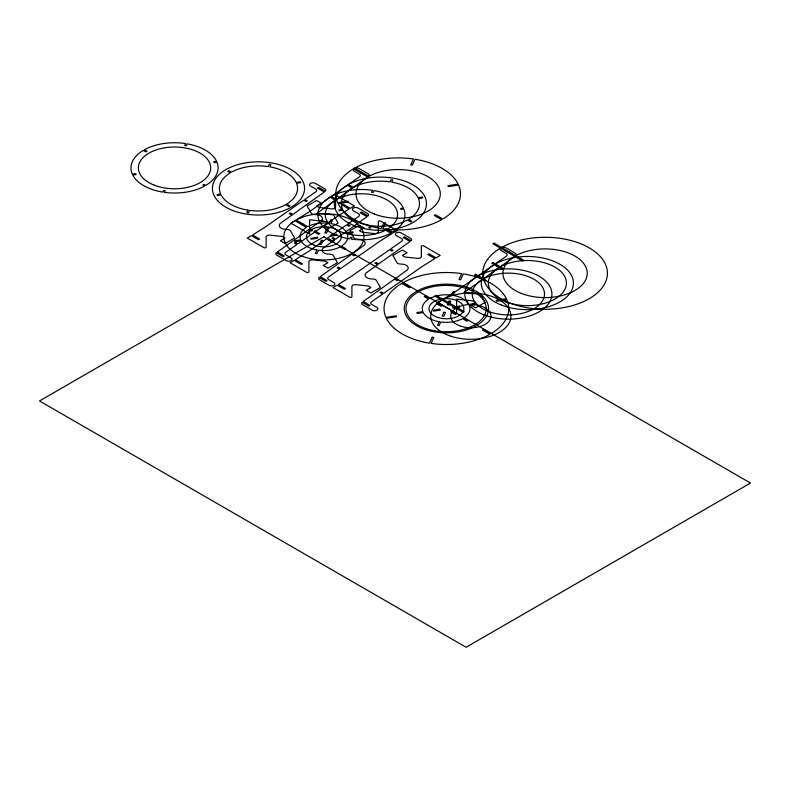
<?xml version="1.0" encoding="UTF-8"?>
<svg xmlns="http://www.w3.org/2000/svg" width="790" height="790" viewBox="0 0 790 790"><rect width="100%" height="100%" fill="white"/><g stroke="black" fill="none" stroke-linecap="round" stroke-linejoin="round"><path stroke-width="1.19" d="M360.931 173.099L362.116 172.417M349.674 186.647L350.859 185.966M332.748 198.675L333.933 197.984M302.007 224.804L303.192 224.123M507.871 252.464L509.056 251.783M496.614 266.013L497.799 265.331M479.688 278.031L480.873 277.349M448.947 304.17L450.132 303.488M163.57 190.489L162.819 192.108A43.559 25.152 0 0 1 132.779 175.064L136.117 174.55L135.683 173.612L132.335 174.126A43.559 25.152 0 0 1 143.237 150.396L145.874 151.917L147.058 151.226L144.432 149.715A43.559 25.152 0 0 1 185.591 143.563L184.702 145.478L186.322 145.725L187.2 143.829A43.559 25.152 0 0 1 216.539 161.239L213.774 161.674L214.208 162.602L216.954 162.177A43.559 25.152 0 0 1 205.854 185.364L204.018 184.307L202.833 184.988L204.669 186.045A43.559 25.152 0 0 1 164.439 192.355L165.189 190.745L163.57 190.489M248.011 210.16L246.885 212.569L248.504 212.826L249.63 210.397A39.066 22.555 0 0 0 285.526 204.709L288.785 206.585L289.969 205.904L286.711 204.027A39.066 22.555 0 0 0 296.536 183.3L300.753 182.648L300.319 181.71L296.122 182.362A39.066 22.555 0 0 0 269.834 166.848L270.832 164.695L269.212 164.439L268.215 166.581A39.066 22.555 0 0 0 231.46 172.141L228.932 170.68L227.747 171.361L230.275 172.822A39.066 22.555 0 0 0 220.647 194.044L216.964 194.617L217.398 195.555L221.101 194.982A39.066 22.555 0 0 0 248.011 210.16M316.909 249.956L315.299 253.432L316.918 253.679L318.528 250.203A23.888 13.795 0 0 0 340.194 246.845L344.608 249.403L345.793 248.712L341.379 246.164A23.888 13.795 0 0 0 347.175 233.662L353.209 232.724L352.775 231.796L346.741 232.724A23.888 13.795 0 0 0 330.892 223.57L332.501 220.084L330.882 219.837L329.272 223.323A23.888 13.795 0 0 0 307.606 226.671L296.122 220.045L308.949 211.987A214.653 123.931 0 0 0 315.24 207.582L347.274 185.265L352.202 188.109A39.066 22.555 0 0 0 342.574 209.33L338.88 209.903L339.315 210.841L343.018 210.268A39.066 22.555 0 0 0 369.927 225.446L368.812 227.866L370.431 228.113L371.557 225.683A39.066 22.555 0 0 0 407.452 219.995L410.701 221.881L411.886 221.19L408.637 219.314A39.066 22.555 0 0 0 418.453 198.586L422.68 197.935L422.245 197.006L418.038 197.648A39.066 22.555 0 0 0 391.751 182.135L392.749 179.982L391.129 179.735L390.142 181.868A39.066 22.555 0 0 0 353.387 187.428L348.351 184.514L359.44 176.792A3.348 1.935 0 0 0 359.292 174.146L354.108 171.154A3.348 1.935 0 0 1 354.108 168.418A3.348 1.935 0 0 1 358.848 168.418L368.377 173.919A3.348 1.935 0 0 1 368.851 176.308L354.651 168.112A62.341 35.994 0 0 1 413.466 159.007L410.731 164.893L412.35 165.15L415.076 159.264A62.341 35.994 0 0 1 458.131 184.119L447.94 185.699L448.374 186.628L458.565 185.048A62.341 35.994 0 0 1 442.805 219.008L435.349 214.702L434.164 215.384L441.62 219.689A62.341 35.994 0 0 1 382.814 228.784L385.54 222.899L383.93 222.652L381.195 228.537A62.341 35.994 0 0 1 338.14 203.682L348.341 202.102L347.906 201.174L337.705 202.744A62.341 35.994 0 0 1 353.466 168.793L367.814 177.078A49.859 28.786 0 0 1 366.244 178.165L336.461 199.445L331.306 196.473A43.559 25.152 0 0 1 372.465 190.321L371.577 192.237L373.196 192.483L374.075 190.588A43.559 25.152 0 0 1 403.413 207.997L400.649 208.432L401.083 209.36L403.828 208.935A43.559 25.152 0 0 1 392.729 232.122L390.892 231.065L389.707 231.747L391.544 232.803A43.559 25.152 0 0 1 351.313 239.113L352.063 237.504L350.444 237.247L349.694 238.866A43.559 25.152 0 0 1 319.654 221.822L322.991 221.309L322.557 220.37L319.209 220.884A43.559 25.152 0 0 1 330.111 197.154L335.404 200.206L316.879 213.448L333.449 214.801L338.12 223.076L328.64 228.547L323.9 225.812L328.64 223.076L326.013 221.556L309.621 219.758L309.66 234.008L290.799 223.126L294.947 220.736L306.421 227.352A23.888 13.795 0 0 0 300.615 239.864L294.591 240.792L295.026 241.73L301.049 240.792A23.888 13.795 0 0 0 316.909 249.956M321.362 240.367L319.624 244.11L321.244 244.357L322.982 240.624L321.362 240.367M326.556 229.159L324.818 232.902L326.438 233.149L328.176 229.406L326.556 229.159M439.161 321.737L437.551 325.223L439.171 325.47L440.781 321.994A23.888 13.795 0 0 0 462.446 318.637L466.86 321.184L468.045 320.503L463.631 317.955A23.888 13.795 0 0 0 469.428 305.454L475.462 304.515L475.027 303.577L468.993 304.515A23.888 13.795 0 0 0 453.144 295.361L454.754 291.875L453.144 291.629L451.525 295.114A23.888 13.795 0 0 0 429.869 298.462L425.445 295.914L424.26 296.596L428.684 299.143A23.888 13.795 0 0 0 422.877 311.655L416.844 312.583L417.278 313.521L423.312 312.583A23.888 13.795 0 0 0 439.161 321.737M432.189 337.271L429.454 343.156A62.341 35.994 0 0 1 386.399 318.301L396.6 316.721L396.165 315.793L385.964 317.363A62.341 35.994 0 0 1 401.725 283.413L409.19 287.718L410.375 287.037L402.91 282.731A62.341 35.994 0 0 1 461.725 273.626L458.99 279.512L460.61 279.769L463.345 273.883A62.341 35.994 0 0 1 506.39 298.738L496.199 300.309L496.634 301.247L506.825 299.667A62.341 35.994 0 0 1 491.064 333.627L483.608 329.312L482.423 330.003L489.879 334.308A62.341 35.994 0 0 1 431.073 343.403L433.809 337.518L432.189 337.271M443.901 312.287L442.163 316.02L443.782 316.267L445.521 312.534L443.901 312.287M449.095 301.069L447.357 304.812L448.977 305.059L450.715 301.326L449.095 301.069M462.18 286.948L461.172 287.678A228.27 131.792 0 0 1 454.517 292.251L437.739 302.491L456.6 313.373L456.561 299.124L472.953 300.921L475.58 302.442L470.84 305.177L475.58 307.912L485.06 302.442L480.389 294.166L463.819 292.813L513.184 257.52A49.859 28.786 0 0 0 515.317 256.019A3.348 1.935 0 0 0 515.317 253.284L505.788 247.784A3.348 1.935 0 0 0 501.048 247.784A3.348 1.935 0 0 0 501.048 250.519L506.232 253.511A3.348 1.935 0 0 1 506.38 256.148L462.18 286.948M291.885 215.137L280.776 223.076A6.705 3.871 0 0 0 279.759 226.928A6.705 3.871 0 0 0 285.052 229.337L287.856 229.564A3.348 1.935 0 0 1 290.582 230.887L294.601 238.007L285.121 243.488L280.381 240.743L285.121 238.007L282.494 236.496L270.091 235.134A3.348 1.935 0 0 0 266.112 237.03L266.131 247.072A1.343 0.77 0 0 1 265.302 247.793A1.343 0.77 0 0 1 263.84 247.625L247.28 238.067L251.427 235.667L258.488 239.735L259.673 239.054L252.603 234.976L265.43 226.918A214.653 123.931 0 0 0 271.721 222.523L303.755 200.196L306.145 201.578L307.33 200.897L304.822 199.455L315.921 191.723A3.348 1.935 0 0 0 315.763 189.077L310.589 186.085A3.348 1.935 0 0 1 310.589 183.349A3.348 1.935 0 0 1 315.329 183.349L324.848 188.85A3.348 1.935 0 0 1 325.332 191.239L318.587 187.349L317.402 188.03L324.285 192.01A49.859 28.786 0 0 1 322.725 193.096L292.942 214.386L290.414 212.925L289.229 213.606L291.885 215.137M308.752 229.604L278.969 250.884A49.859 28.786 0 0 0 277.409 251.98L284.291 255.95L283.106 256.632L276.362 252.741A3.348 1.935 0 0 0 276.846 255.131L286.365 260.631A3.348 1.935 0 0 0 291.105 260.631A3.348 1.935 0 0 0 291.105 257.896L285.931 254.903A3.348 1.935 0 0 1 285.773 252.267L296.872 244.535L294.364 243.083L295.549 242.402L297.949 243.784L329.983 221.467A214.653 123.931 0 0 1 336.273 217.072L349.091 209.014L342.021 204.926L343.206 204.245L350.266 208.323L354.424 205.923L337.853 196.364A1.343 0.77 0 0 0 336.392 196.197A1.343 0.77 0 0 0 335.562 196.917L335.592 206.95A3.348 1.935 0 0 1 331.612 208.856L319.2 207.494L316.573 205.973L321.313 203.237L316.573 200.502L307.093 205.973L311.122 213.103A3.348 1.935 0 0 0 313.837 214.416L316.642 214.643A6.705 3.871 0 0 1 321.935 217.062A6.705 3.871 0 0 1 320.918 220.914L309.808 228.843L312.475 230.384L311.29 231.065L308.752 229.604M334.674 239.844L323.574 247.784A6.705 3.871 0 0 0 322.547 251.635A6.705 3.871 0 0 0 327.84 254.044L330.654 254.271A3.348 1.935 0 0 1 333.37 255.585L337.389 262.715L327.909 268.185L323.169 265.45L327.909 262.715L325.282 261.194L312.88 259.831A3.348 1.935 0 0 0 308.9 261.737L308.92 271.78A1.343 0.77 0 0 1 308.09 272.491A1.343 0.77 0 0 1 306.629 272.323L290.068 262.764L294.216 260.364L301.276 264.443L302.461 263.761L295.391 259.683L308.219 251.625A214.653 123.931 0 0 0 314.509 247.221L346.543 224.903L348.933 226.286L350.118 225.604L347.61 224.153L358.709 216.43A3.348 1.935 0 0 0 358.551 213.784L353.377 210.792A3.348 1.935 0 0 1 353.377 208.056A3.348 1.935 0 0 1 358.117 208.056L367.636 213.557A3.348 1.935 0 0 1 368.12 215.947L361.376 212.056L360.191 212.737L367.074 216.707A49.859 28.786 0 0 1 365.513 217.803L335.73 239.084L333.202 237.622L332.017 238.304L334.674 239.844M351.54 254.311L321.757 275.591A49.859 28.786 0 0 0 320.197 276.678L327.08 280.657L325.895 281.339L319.16 277.448A3.348 1.935 0 0 0 319.634 279.838L329.154 285.338A3.348 1.935 0 0 0 333.894 285.338A3.348 1.935 0 0 0 333.894 282.603L328.719 279.611A3.348 1.935 0 0 1 328.561 276.964L339.661 269.242L337.152 267.79L338.337 267.109L340.737 268.491L372.771 246.174A214.653 123.931 0 0 1 379.062 241.77L391.88 233.712L384.809 229.633L385.994 228.952L393.055 233.02L397.212 230.631L380.642 221.072A1.343 0.77 0 0 0 379.18 220.904A1.343 0.77 0 0 0 378.351 221.615L378.38 231.658A3.348 1.935 0 0 1 374.401 233.554L361.988 232.201L359.361 230.68L364.101 227.945L359.361 225.209L349.881 230.68L353.91 237.8A3.348 1.935 0 0 0 356.626 239.123L359.43 239.35A6.705 3.871 0 0 1 364.723 241.76A6.705 3.871 0 0 1 363.706 245.611L352.597 253.55L355.263 255.081L354.078 255.772L351.54 254.311M377.669 264.67L366.56 272.599A6.705 3.871 0 0 0 365.543 276.451A6.705 3.871 0 0 0 370.836 278.87L373.64 279.097A3.348 1.935 0 0 1 376.356 280.411L380.385 287.54L370.905 293.011L366.165 290.276L370.905 287.54L368.278 286.019L355.865 284.657A3.348 1.935 0 0 0 351.886 286.563L351.915 296.596A1.343 0.77 0 0 1 351.086 297.317A1.343 0.77 0 0 1 349.624 297.149L333.054 287.59L337.212 285.19L344.272 289.268L345.457 288.577L338.387 284.499L351.214 276.441A214.653 123.931 0 0 0 357.505 272.046L389.529 249.729L391.929 251.111L393.114 250.42L390.606 248.978L401.705 241.246A3.348 1.935 0 0 0 401.547 238.61L396.373 235.618A3.348 1.935 0 0 1 396.373 232.882A3.348 1.935 0 0 1 401.113 232.882L410.632 238.373A3.348 1.935 0 0 1 411.116 240.762L404.371 236.872L403.186 237.563L410.069 241.533A49.859 28.786 0 0 1 408.509 242.619L378.726 263.909L376.188 262.448L375.003 263.129L377.669 264.67M394.536 279.127L364.753 300.417A49.859 28.786 0 0 0 363.193 301.504L370.076 305.473L368.891 306.165L362.146 302.274A3.348 1.935 0 0 0 362.63 304.663L372.149 310.154A3.348 1.935 0 0 0 376.889 310.154A3.348 1.935 0 0 0 376.889 307.419L371.715 304.436A3.348 1.935 0 0 1 371.557 301.79L382.656 294.058L380.148 292.616L381.333 291.925L383.723 293.307L415.757 270.99A214.653 123.931 0 0 1 422.048 266.595L434.875 258.537L427.805 254.459L428.99 253.768L436.05 257.846L440.198 255.447L423.638 245.888A1.343 0.77 0 0 0 422.176 245.72A1.343 0.77 0 0 0 421.347 246.441L421.366 256.474A3.348 1.935 0 0 1 417.387 258.379L404.984 257.017L402.357 255.506L407.097 252.761L402.357 250.025L392.877 255.506L396.896 262.626A3.348 1.935 0 0 0 399.622 263.939L402.426 264.176A6.705 3.871 0 0 1 407.719 266.585A6.705 3.871 0 0 1 406.702 270.437L395.593 278.376L398.249 279.907L397.064 280.588L394.536 279.127M315.012 230.947L313.828 231.628L318.568 234.373L319.752 233.682L315.012 230.947M323.9 236.763L39.5 400.955L466.1 647.257L750.5 483.055L323.9 236.763M329.233 239.153L328.048 239.834L332.788 242.57L333.973 241.888L329.233 239.153M494.125 243.162L492.94 243.843L522.457 260.888L523.642 260.206L494.125 243.162M436.031 295.341L434.846 296.023L463.039 312.297L464.224 311.615L436.031 295.341M492.891 262.497L491.706 263.179L501.66 268.926L502.845 268.245L492.891 262.497M475.6 274.308L474.415 274.989L484.882 281.033L486.067 280.341L475.6 274.308M437.551 302.856L436.366 303.538L441.106 306.283L442.291 305.592L437.551 302.856M451.771 311.062L450.586 311.744L455.326 314.479L456.511 313.798L451.771 311.062M317.215 237.296L310.737 238.294L311.171 239.232L317.649 238.234L317.215 237.296M336.629 234.284L330.151 235.292L330.585 236.22L337.063 235.222L336.629 234.284M439.754 309.206L433.276 310.213L433.71 311.142L440.188 310.144L439.754 309.206M459.168 306.194L452.69 307.201L453.124 308.14L459.602 307.132L459.168 306.194M314.104 245.117A17.479 10.092 0 0 0 341.329 237.484A17.479 10.092 0 0 0 316.267 227.688A17.479 10.092 0 0 0 314.104 245.117M374.5 214.06A42.166 24.352 0 0 0 440.198 195.634A42.166 24.352 0 0 0 379.714 172.003A42.166 24.352 0 0 0 374.5 214.06M354.582 225.743A46.077 26.603 0 0 0 426.363 205.617A46.077 26.603 0 0 0 360.279 179.784A46.077 26.603 0 0 0 354.582 225.743M343.324 232.734A36.162 20.876 0 0 0 397.568 214.653A36.162 20.876 0 0 0 343.324 196.562A36.162 20.876 0 0 0 343.324 232.734M301.395 255.95A40.112 23.157 0 0 0 363.884 238.422A40.112 23.157 0 0 0 306.352 215.947A40.112 23.157 0 0 0 301.395 255.95M521.439 293.426A42.166 24.352 0 0 0 587.138 274.999A42.166 24.352 0 0 0 526.654 251.358A42.166 24.352 0 0 0 521.439 293.426M513.905 304.436A62.341 35.994 0 0 0 607.421 273.261A62.341 35.994 0 0 0 513.905 242.096A62.341 35.994 0 0 0 513.905 304.436M505.452 301.76A39.066 22.555 0 0 0 566.321 284.686A39.066 22.555 0 0 0 510.281 262.793A39.066 22.555 0 0 0 505.452 301.76M501.522 305.108A46.077 26.603 0 0 0 573.303 284.973A46.077 26.603 0 0 0 507.219 259.15A46.077 26.603 0 0 0 501.522 305.108M483.934 314.835A43.559 25.152 0 0 0 551.795 295.806A43.559 25.152 0 0 0 489.316 271.385A43.559 25.152 0 0 0 483.934 314.835M488.072 311.3A36.162 20.876 0 0 0 544.419 295.5A36.162 20.876 0 0 0 492.545 275.226A36.162 20.876 0 0 0 488.072 311.3M460.758 326.201A20.155 11.643 0 0 0 490.995 316.128A20.155 11.643 0 0 0 460.758 306.046A20.155 11.643 0 0 0 460.758 326.201M450.764 336.194A40.112 23.157 0 0 0 510.923 316.138A40.112 23.157 0 0 0 450.764 296.082A40.112 23.157 0 0 0 450.764 336.194M437.7 317.412A17.479 10.092 0 0 0 463.918 308.673A17.479 10.092 0 0 0 437.7 299.933A17.479 10.092 0 0 0 437.7 317.412M426.077 328.62A40.112 23.157 0 0 0 486.235 308.564A40.112 23.157 0 0 0 426.077 288.508A40.112 23.157 0 0 0 426.077 328.62M422.759 328.679A42.166 24.352 0 0 0 488.457 310.253A42.166 24.352 0 0 0 427.973 286.622A42.166 24.352 0 0 0 422.759 328.679M232.665 210.456A46.077 26.603 0 0 0 304.446 190.321A46.077 26.603 0 0 0 238.353 164.498A46.077 26.603 0 0 0 232.665 210.456M154.257 185.176A36.162 20.876 0 0 0 210.604 169.376A36.162 20.876 0 0 0 158.731 149.113A36.162 20.876 0 0 0 154.257 185.176"/></g></svg>
